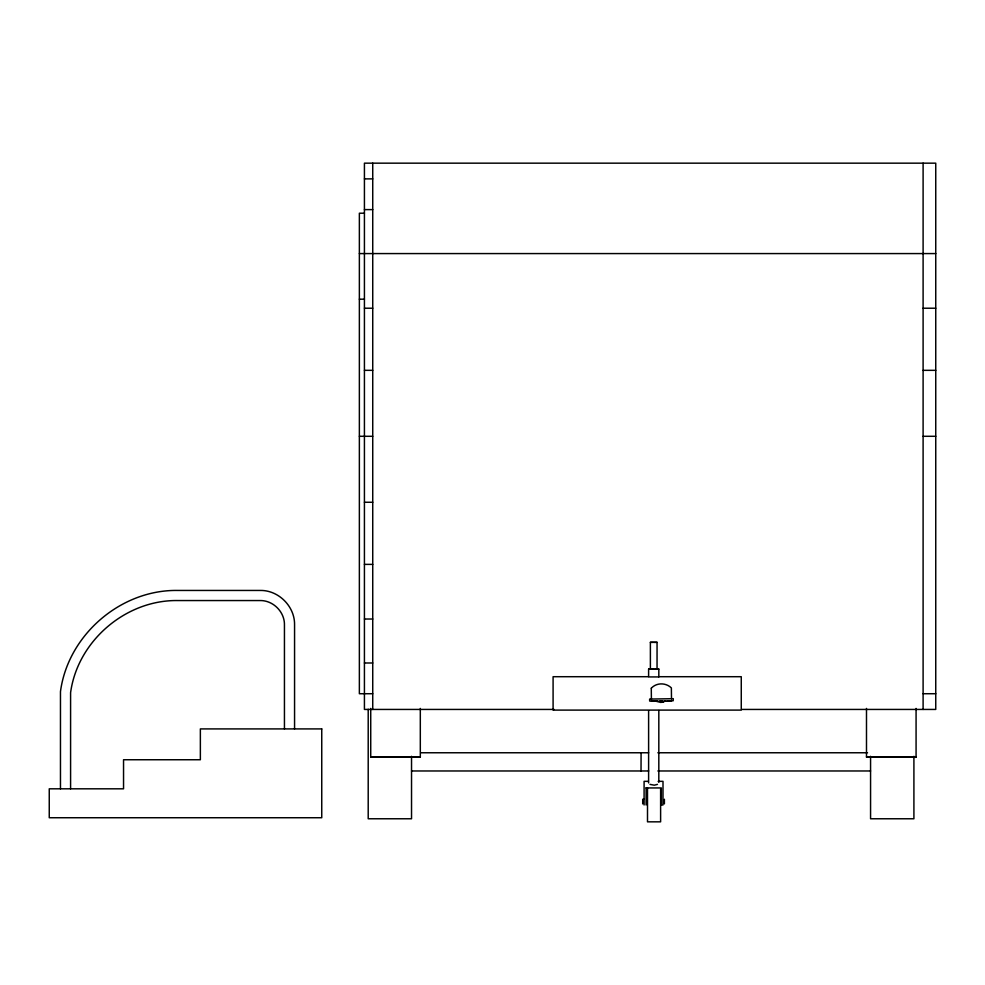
<?xml version="1.0" encoding="UTF-8"?>
<svg xmlns="http://www.w3.org/2000/svg" width="985" height="985" viewBox="0 0 985 985"><rect width="100%" height="100%" fill="white"/><g stroke="black" fill="none" stroke-linecap="round" stroke-linejoin="round"><path stroke-width="1.48" d="M671.45 700.766L670.687 700.864M656.416 701.357L660.812 702.428L663.114 702.009M651.344 688.158C656.663 682.445 665.823 682.58 671.364 687.899L671.499 698.894M657.451 784.38L654.311 785.193L650.001 784.38M663.065 702.071L665.146 701.148M667.374 701.049L673.198 700.754L673.272 698.685L649.632 699.079L649.669 701.049L657.34 701.221M670.687 700.988L665.06 701.123M665.7 701.172L653.978 701.271M651.639 669.111L650.383 669.098L650.383 642.331L653.338 642.318M655.727 669.111L657.044 669.098L657.057 642.331L654.102 642.343M656.416 669.086L658.817 669.098L658.817 676.917L648.61 676.929L648.61 669.098L650.395 669.098M658.805 669.098L654.951 669.111M659.593 701.271L662.683 701.234M364.425 178.876L372.736 178.876M364.425 209.608L372.736 209.608M364.425 213.216L359.365 213.216L359.365 693.723L372.736 693.723M359.365 253.576L935.75 253.576M359.365 299.194L364.425 299.194M364.425 308.219L372.736 308.219M923.105 308.219L935.75 308.219M364.425 370.335L372.736 370.335M923.105 370.335L935.75 370.335M359.365 436.293L372.736 436.293M923.105 436.293L935.75 436.293M364.425 502.264L372.736 502.264M364.425 564.38L372.736 564.38M364.425 619.023L372.736 619.023M364.425 662.991L372.736 662.991M652.969 669.111L655.616 669.111M647.945 676.707L553.09 676.707L553.09 710.099L741.262 710.099L741.262 676.707L658.657 676.707M923.105 693.723L935.75 693.723M554.136 709.434L364.425 709.434L364.425 163.165L935.75 163.165L935.75 709.434L741.693 709.434M420.718 752.762L648.672 752.762M657.857 752.762L867.514 752.762M370.729 756.886L420.312 756.886M866.492 756.886L916.075 756.886M916.075 757.096L866.492 757.096L866.492 708.437M913.07 757.305L916.075 757.305L916.075 708.437M411.533 770.972L648.672 770.972M657.857 770.972L870.568 770.972M648.241 781.339L644.091 781.339L644.091 804.979M658.128 781.339L663.004 781.339L663.004 804.979L661.329 804.979L661.329 787.938L646.111 787.938M644.091 799.254L642.712 799.254L642.712 803.883M652.39 669.111L648.61 669.098M651.676 669.111L653.227 669.111M657.057 642.331L650.383 642.331M653.289 701.16L651.43 701.024M651.27 688.244L651.405 699.227M923.105 163.165L923.105 709.434M913.908 756.32L913.908 818.769L870.568 818.769L870.568 756.32M664.395 799.254L664.395 803.883M660.615 788.886L660.615 821.835L647.502 821.835L647.502 788.025M658.817 710.53L658.817 782.324M648.61 710.727L648.61 782.927M646.111 787.741L646.111 804.979M641.087 752.762L641.026 770.972M420.312 708.437L420.312 757.096L370.729 757.096L370.729 708.437M411.533 756.32L411.533 818.769L368.205 818.769L368.205 709.298M372.736 163.165L372.736 709.434M294.564 728.912L294.564 624.724C294.872 606.428 278.583 590.126 260.286 590.446L177.608 590.446C120.564 589.572 67.94 635.091 60.467 691.63L60.467 788.813M284.443 728.912L284.443 625.056C284.8 611.931 273.079 600.21 259.954 600.554L177.903 600.554C125.809 599.668 77.556 641.038 70.588 692.689L70.588 788.813M321.75 728.912L200.361 728.912L200.361 759.743L123.544 759.743L123.544 788.813L49.25 788.813L49.25 817.735L321.75 817.735L321.75 728.912"/></g></svg>
